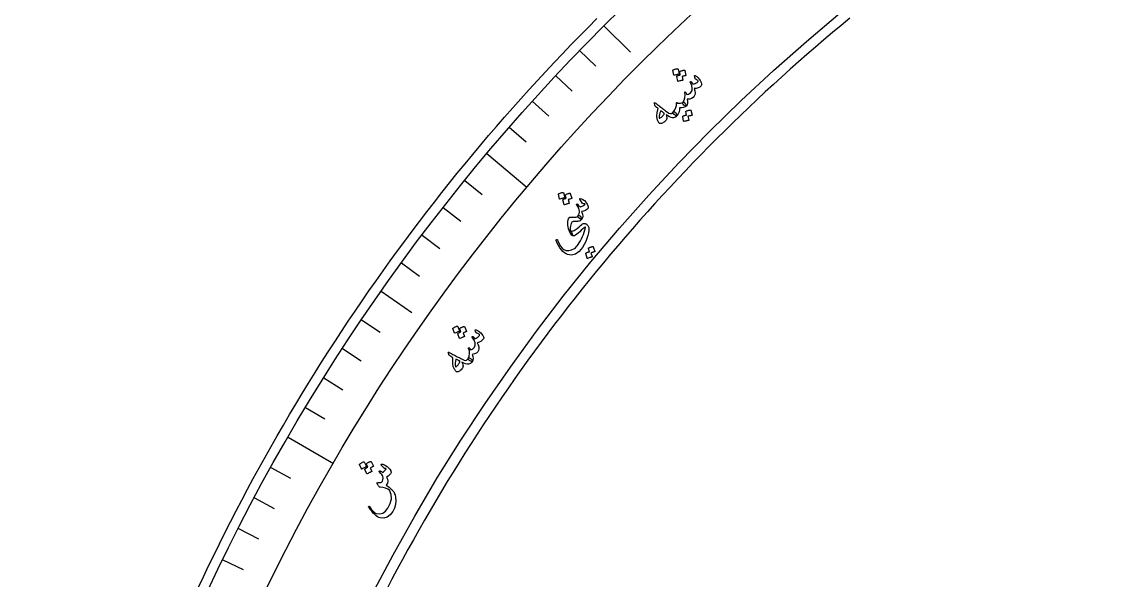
# Model space of a CAD drawing. Header units: millimetres. Extents: x -140 to 140, y -140 to 181.
# Drawn here: x -139.3 to -63, y 59.6 to 98.8 of the extents above; entities that cross this region are included whole.
import ezdxf

# ---------------------------------------------------------------- set-up
doc = ezdxf.new("R2010")
doc.units = ezdxf.units.MM
for name, color, linetype in [('CUT_INNER', 6, 'Continuous'), ('CUT_OUTER', 1, 'Continuous'), ('ENGRAVE', 7, 'Continuous'), ('ENGRAVE_FINE', 8, 'Continuous'), ('TEXT', 5, 'Continuous')]:
    doc.layers.add(name, color=color, linetype=linetype)

msp = doc.modelspace()

# ---------------------------------------------------------------- linework, layer by layer
at = {"layer": 'CUT_INNER'}
msp.add_lwpolyline([(-81.2658, 99.0226), (-81.8718, 98.5221), (-82.4748, 98.0179), (-83.0747, 97.51), (-83.6714, 96.9985), (-84.265, 96.4832), (-84.8555, 95.9644), (-85.4427, 95.4419), (-86.0267, 94.9158), (-86.6075, 94.3862), (-87.185, 93.853), (-87.7592, 93.3163), (-88.3301, 92.7761), (-88.8977, 92.2323), (-89.462, 91.6851), (-90.0229, 91.1345), (-90.5804, 90.5804), (-91.1345, 90.0229), (-91.6851, 89.462), (-92.2323, 88.8977), (-92.7761, 88.3301), (-93.3163, 87.7592), (-93.853, 87.185), (-94.3862, 86.6075), (-94.9158, 86.0267), (-95.4419, 85.4427), (-95.9644, 84.8555), (-96.4832, 84.265), (-96.9985, 83.6714), (-97.51, 83.0747), (-98.0179, 82.4748), (-98.5221, 81.8718), (-99.0226, 81.2658), (-99.5194, 80.6567), (-100.0124, 80.0445), (-100.5017, 79.4293), (-100.9872, 78.8112), (-101.4689, 78.19), (-101.9467, 77.566), (-102.4207, 76.939), (-102.8909, 76.3091), (-103.3572, 75.6763), (-103.8196, 75.0407), (-104.2781, 74.4023), (-104.7326, 73.761), (-105.1832, 73.117), (-105.6299, 72.4702), (-106.0726, 71.8207), (-106.5113, 71.1685), (-106.9459, 70.5137), (-107.3766, 69.8561), (-107.8032, 69.196), (-108.2257, 68.5332), (-108.6442, 67.8678), (-109.0586, 67.1999), (-109.4689, 66.5295), (-109.875, 65.8566), (-110.2771, 65.1811), (-110.6749, 64.5033), (-111.0686, 63.823), (-111.4581, 63.1403), (-111.8435, 62.4552), (-112.2246, 61.7677), (-112.6015, 61.078), (-112.9741, 60.3859), (-113.3425, 59.6916), (-113.7066, 58.995)], dxfattribs=at)
at = {"layer": 'CUT_OUTER'}
msp.add_lwpolyline([(-126.9234, 59.08), (-126.5585, 59.8577), (-126.1888, 60.6331), (-125.8144, 61.4063), (-125.4353, 62.1771), (-125.0514, 62.9456), (-124.6628, 63.7117), (-124.2695, 64.4754), (-123.8716, 65.2367), (-123.469, 65.9955), (-123.0617, 66.7519), (-122.6498, 67.5057), (-122.2333, 68.257), (-121.8122, 69.0057), (-121.3865, 69.7519), (-120.9562, 70.4954), (-120.5214, 71.2362), (-120.082, 71.9744), (-119.6381, 72.7098), (-119.1897, 73.4426), (-118.7368, 74.1725), (-118.2795, 74.8997), (-117.8177, 75.624), (-117.3515, 76.3455), (-116.8808, 77.0641), (-116.4057, 77.7798), (-115.9263, 78.4926), (-115.4425, 79.2025), (-114.9544, 79.9093), (-114.4619, 80.6131), (-113.9651, 81.314), (-113.464, 82.0117), (-112.9587, 82.7064), (-112.4491, 83.3979), (-111.9352, 84.0863), (-111.4172, 84.7715), (-110.8949, 85.4536), (-110.3685, 86.1324), (-109.8379, 86.808), (-109.3032, 87.4803), (-108.7644, 88.1494), (-108.2215, 88.8151), (-107.6745, 89.4774), (-107.1234, 90.1364), (-106.5683, 90.792), (-106.0092, 91.4442), (-105.4462, 92.0929), (-104.8791, 92.7382), (-104.3081, 93.38), (-103.7332, 94.0183), (-103.1543, 94.653), (-102.5716, 95.2841), (-101.985, 95.9117), (-101.3946, 96.5357), (-100.8004, 97.156), (-100.2023, 97.7727), (-99.6005, 98.3857), (-98.9949, 98.9949)], dxfattribs=at)
at = {"layer": 'ENGRAVE'}
for points in [[(-98.4901, 98.4901), (-96.6389, 96.6389)], [(-106.6993, 89.5313), (-103.8916, 87.1754)], [(-114.0964, 79.8912), (-111.9519, 78.3895)], [(-120.6252, 69.643), (-117.4511, 67.8104)]]:
    msp.add_lwpolyline(points, dxfattribs=at)
for radius in [139.286, 135.6208, 128.814]:
    msp.add_circle((0, 0), radius, dxfattribs=at)
at = {"layer": 'ENGRAVE_FINE'}
for points in [[(-100.194, 96.7562), (-99.064, 95.665)], [(-101.8673, 94.9928), (-100.7185, 93.9215)], [(-103.5097, 93.2005), (-102.3423, 92.1495)], [(-105.1205, 91.3798), (-103.935, 90.3493)], [(-108.2456, 87.6555), (-107.0248, 86.667)], [(-109.7589, 85.753), (-108.5211, 84.7859)], [(-111.2387, 83.8244), (-109.9842, 82.8791)], [(-112.6847, 81.8703), (-111.4139, 80.947)], [(-115.4733, 77.8877), (-114.1711, 77.0094)], [(-116.8151, 75.8606), (-115.4977, 75.0051)], [(-118.1212, 73.8103), (-116.7891, 72.9779)], [(-119.3914, 71.7376), (-118.045, 70.9286)], [(-121.8223, 67.5272), (-120.4484, 66.7657)], [(-122.9822, 65.3908), (-121.5953, 64.6534)], [(-124.1047, 63.2345), (-122.7051, 62.5214)], [(-125.1894, 61.059), (-123.7776, 60.3704)]]:
    msp.add_lwpolyline(points, dxfattribs=at)
at = {"layer": 'TEXT'}
for points in [[(-93.6587, 95.3723), (-93.6586, 95.3793), (-93.6557, 95.3862), (-93.65, 95.3932), (-93.6415, 95.4001), (-93.6035, 95.4172), (-93.5654, 95.4323), (-93.5272, 95.4455), (-93.4887, 95.4567), (-93.4498, 95.466), (-93.4101, 95.4734), (-93.3695, 95.4789), (-93.3281, 95.4824), (-93.3158, 95.4811), (-93.3066, 95.4774), (-93.3006, 95.4713), (-93.2978, 95.4627), (-93.2254, 95.1172), (-93.2266, 95.1085), (-93.2326, 95.102), (-93.2434, 95.0975), (-93.2591, 95.0951), (-93.2725, 95.093), (-93.2933, 95.0891), (-93.3213, 95.0834), (-93.3567, 95.0761), (-93.3998, 95.0667), (-93.451, 95.0549), (-93.5101, 95.0407), (-93.5773, 95.024), (-93.5871, 95.0226), (-93.594, 95.024), (-93.5981, 95.0282), (-93.5994, 95.0352)], [(-93.1785, 95.2727), (-93.1784, 95.2797), (-93.1755, 95.2866), (-93.1698, 95.2935), (-93.1614, 95.3005), (-93.1234, 95.3173), (-93.0853, 95.3323), (-93.0471, 95.3453), (-93.0088, 95.3564), (-92.9699, 95.3656), (-92.9302, 95.3728), (-92.8897, 95.3781), (-92.8484, 95.3815), (-92.8383, 95.38), (-92.8304, 95.3758), (-92.8246, 95.3687), (-92.821, 95.359), (-92.7488, 95.0137), (-92.7498, 95.0073), (-92.7553, 95.002), (-92.7652, 94.9977), (-92.7797, 94.9946), (-92.7893, 94.9927), (-92.8044, 94.9896), (-92.8249, 94.9853), (-92.8507, 94.9799), (-92.8818, 94.9731), (-92.918, 94.9648), (-92.9592, 94.9549), (-93.0055, 94.9435), (-92.9504, 94.6904), (-92.9516, 94.6817), (-92.9575, 94.6752), (-92.9683, 94.6707), (-92.984, 94.6684), (-92.9974, 94.6662), (-93.0181, 94.6624), (-93.0461, 94.6568), (-93.0814, 94.6495), (-93.1244, 94.6402), (-93.1754, 94.6285), (-93.2344, 94.6143), (-93.3014, 94.5977), (-93.3099, 94.5976), (-93.316, 94.5999), (-93.3196, 94.6046), (-93.3207, 94.6117), (-93.3807, 94.9483), (-93.3806, 94.9552), (-93.3778, 94.9622), (-93.3721, 94.9691), (-93.3637, 94.976), (-93.3369, 94.9881), (-93.3098, 94.9994), (-93.2824, 95.0101), (-93.2546, 95.02), (-93.2265, 95.0289), (-93.1981, 95.0364), (-93.1693, 95.0425), (-93.1402, 95.0472)], [(-92.1469, 94.993), (-92.1448, 95.0032), (-92.1363, 95.0088), (-92.1212, 95.0098), (-92.0996, 95.0062), (-92.0687, 94.9945), (-92.0315, 94.9713), (-91.9879, 94.9365), (-91.938, 94.8902), (-91.8833, 94.8355), (-91.8338, 94.7785), (-91.7896, 94.7191), (-91.7506, 94.6575), (-91.685, 94.5274), (-91.6502, 94.4221), (-91.6461, 94.3415), (-91.6727, 94.2856), (-91.7767, 94.1956), (-91.8928, 94.1326), (-92.0211, 94.0966), (-92.1615, 94.0876), (-92.1126, 93.933), (-92.0955, 93.7917), (-92.1104, 93.6635), (-92.1571, 93.5485), (-92.2347, 93.4569), (-92.3421, 93.3934), (-92.4795, 93.358), (-92.6469, 93.3506), (-92.6276, 93.1886), (-92.6326, 93.0542), (-92.6621, 92.9471), (-92.716, 92.8674), (-92.737, 92.8616), (-92.7726, 92.8717), (-92.8227, 92.8978), (-92.8874, 92.9397), (-92.9441, 92.9882), (-92.9759, 93.0339), (-92.9829, 93.0767), (-92.965, 93.1168), (-92.8663, 93.2729), (-92.8105, 93.4405), (-92.7977, 93.6198), (-92.8277, 93.8108), (-92.8294, 93.8211), (-92.829, 93.8301), (-92.8266, 93.8377), (-92.822, 93.844), (-92.8147, 93.8498), (-92.8067, 93.8536), (-92.7981, 93.8552), (-92.7887, 93.8548), (-92.7713, 93.8425), (-92.7523, 93.811), (-92.7316, 93.7606), (-92.7093, 93.6911), (-92.6433, 93.6858), (-92.5695, 93.7068), (-92.488, 93.7539), (-92.3987, 93.8272), (-92.3176, 93.9492), (-92.2969, 94.107), (-92.3365, 94.3008), (-92.4364, 94.5308), (-92.4416, 94.5424), (-92.4437, 94.5523), (-92.4428, 94.5604), (-92.4387, 94.5668), (-92.4301, 94.5738), (-92.4212, 94.5784), (-92.412, 94.5806), (-92.4025, 94.5803), (-92.3921, 94.5767), (-92.3832, 94.5718), (-92.3757, 94.5655), (-92.3695, 94.5578), (-92.2826, 94.4128), (-92.2215, 94.4157), (-92.1571, 94.4286), (-92.0895, 94.4515), (-92.0187, 94.4843), (-91.9556, 94.5222), (-91.9139, 94.5575), (-91.8937, 94.5905), (-91.895, 94.6209), (-91.9145, 94.6505), (-91.9516, 94.6834), (-92.0063, 94.7196), (-92.0786, 94.7593), (-92.0911, 94.7781), (-92.1067, 94.8234), (-92.1253, 94.895), (-92.1469, 94.993)], [(-94.9494, 93.0554), (-94.9507, 93.0891), (-94.94, 93.1042), (-94.9174, 93.1007), (-94.8829, 93.0785), (-94.8637, 93.0635), (-94.8368, 93.043), (-94.8023, 93.0171), (-94.76, 92.9857), (-94.71, 92.9483), (-94.6519, 92.9044), (-94.5858, 92.854), (-94.5117, 92.7971), (-94.4389, 92.7412), (-94.3737, 92.6911), (-94.3162, 92.6468), (-94.2663, 92.6083), (-94.2243, 92.5758), (-94.1903, 92.5494), (-94.1644, 92.5293), (-94.1464, 92.5152), (-94.0306, 92.4295), (-93.9313, 92.3724), (-93.8486, 92.3438), (-93.7824, 92.3437), (-93.7464, 92.3541), (-93.7101, 92.3738), (-93.6735, 92.4029), (-93.6367, 92.4413), (-93.6109, 92.4601), (-93.583, 92.4664), (-93.5529, 92.4603), (-93.5206, 92.4418), (-93.4874, 92.4138), (-93.4573, 92.382), (-93.4302, 92.3463), (-93.4062, 92.3069), (-93.3892, 92.2698), (-93.3801, 92.2386), (-93.379, 92.2132), (-93.3859, 92.1937), (-93.4582, 92.1218), (-93.5331, 92.0723), (-93.6107, 92.0451), (-93.6909, 92.0403), (-93.7825, 92.0598), (-93.8857, 92.1031), (-94.0007, 92.1701), (-94.1274, 92.2607), (-94.0991, 92.1557), (-94.0857, 92.064), (-94.0873, 91.9857), (-94.104, 91.9208), (-94.1283, 91.8787), (-94.1636, 91.8358), (-94.21, 91.7921), (-94.2674, 91.7475), (-94.3326, 91.7051), (-94.3913, 91.6734), (-94.4437, 91.6525), (-94.4897, 91.6423), (-94.5348, 91.6419), (-94.5735, 91.6501), (-94.6058, 91.6671), (-94.6316, 91.6928), (-94.658, 91.731), (-94.6835, 91.7771), (-94.708, 91.8313), (-94.7317, 91.8934), (-94.7532, 91.958), (-94.7687, 92.0112), (-94.7781, 92.0532), (-94.7815, 92.0838), (-94.7751, 92.2294), (-94.7575, 92.3779), (-94.7286, 92.5295), (-94.6884, 92.684), (-94.7457, 92.7328), (-94.7946, 92.7756), (-94.8352, 92.8122), (-94.8673, 92.8426), (-94.8924, 92.8702), (-94.9115, 92.8982), (-94.9247, 92.9267), (-94.9321, 92.9556)], [(-92.965, 93.1168), (-92.9359, 93.1316), (-92.9124, 93.1402), (-92.8945, 93.1425), (-92.882, 93.1387), (-92.8675, 93.1283), (-92.8516, 93.1137), (-92.8343, 93.095), (-92.8157, 93.0722), (-92.7597, 92.995), (-92.7244, 92.9351), (-92.7098, 92.8926), (-92.716, 92.8674), (-92.8009, 92.8037), (-92.9069, 92.7609), (-93.0341, 92.7392), (-93.1824, 92.7383), (-93.1854, 92.5996), (-93.2203, 92.4627), (-93.2871, 92.3274), (-93.3859, 92.1937), (-93.401, 92.1836), (-93.4189, 92.1812), (-93.4397, 92.1863), (-93.4633, 92.1989), (-93.6023, 92.2922), (-93.6177, 92.3027), (-93.6308, 92.3176), (-93.6415, 92.3371), (-93.6499, 92.361), (-93.6533, 92.3826), (-93.6523, 92.4032), (-93.6467, 92.4227), (-93.6367, 92.4413), (-93.5189, 92.6022), (-93.4423, 92.7545), (-93.407, 92.8984), (-93.4129, 93.034), (-93.415, 93.0513), (-93.413, 93.0672), (-93.4068, 93.0817), (-93.3965, 93.0949), (-93.384, 93.1042), (-93.3716, 93.1074), (-93.3591, 93.1043), (-93.3466, 93.0949), (-93.3359, 93.0849), (-93.3259, 93.077), (-93.3165, 93.0711), (-93.3079, 93.0673), (-93.2055, 93.058), (-93.1142, 93.0631), (-93.034, 93.0827), (-92.965, 93.1168)], [(-94.4985, 92.5365), (-94.5631, 92.4008), (-94.6045, 92.2726), (-94.6226, 92.152), (-94.6174, 92.0391), (-94.613, 92.0275), (-94.6054, 92.0205), (-94.5948, 92.0181), (-94.5812, 92.0202), (-94.5401, 92.0373), (-94.4997, 92.0597), (-94.4598, 92.0874), (-94.4205, 92.1205), (-94.3818, 92.159), (-94.3437, 92.2028), (-94.3061, 92.2519), (-94.269, 92.3064), (-94.2643, 92.3158), (-94.2609, 92.3272), (-94.259, 92.3407), (-94.2585, 92.3563), (-94.283, 92.3771), (-94.3091, 92.3984), (-94.3367, 92.4201), (-94.366, 92.4424), (-94.3967, 92.4652), (-94.4291, 92.4885), (-94.463, 92.5123), (-94.4985, 92.5365)], [(-92.7477, 92.4812), (-92.7478, 92.488), (-92.745, 92.4949), (-92.7396, 92.5018), (-92.7313, 92.5087), (-92.6941, 92.5256), (-92.6566, 92.5406), (-92.619, 92.5536), (-92.5812, 92.5648), (-92.5429, 92.574), (-92.5038, 92.5813), (-92.4637, 92.5867), (-92.4228, 92.5902), (-92.4128, 92.5888), (-92.4049, 92.5846), (-92.399, 92.5777), (-92.3952, 92.568), (-92.3164, 92.226), (-92.3172, 92.2197), (-92.3225, 92.2144), (-92.3323, 92.2101), (-92.3466, 92.2069), (-92.3576, 92.206), (-92.3744, 92.2033), (-92.3968, 92.1986), (-92.4249, 92.1921), (-92.459, 92.1837), (-92.4995, 92.1735), (-92.5463, 92.1613), (-92.5995, 92.1473), (-92.5394, 91.88), (-92.5392, 91.8702), (-92.5441, 91.8628), (-92.5542, 91.8579), (-92.5695, 91.8553), (-92.5827, 91.8531), (-92.6031, 91.8492), (-92.6308, 91.8435), (-92.6656, 91.8362), (-92.708, 91.8268), (-92.7583, 91.8149), (-92.8165, 91.8007), (-92.8826, 91.7839), (-92.891, 91.7838), (-92.8971, 91.786), (-92.9007, 91.7906), (-92.902, 91.7977), (-92.9715, 92.1339), (-92.9715, 92.1408), (-92.9688, 92.1477), (-92.9634, 92.1545), (-92.9552, 92.1614), (-92.9247, 92.177), (-92.8937, 92.1907), (-92.8622, 92.2025), (-92.8301, 92.2124), (-92.7977, 92.2206), (-92.7651, 92.2272), (-92.7323, 92.2322), (-92.6994, 92.2357)], [(-101.6818, 86.6772), (-101.6824, 86.6841), (-101.6801, 86.6913), (-101.675, 86.6987), (-101.6672, 86.7064), (-101.6309, 86.7267), (-101.5943, 86.7451), (-101.5573, 86.7616), (-101.5201, 86.7762), (-101.4822, 86.7889), (-101.4432, 86.7998), (-101.4033, 86.8088), (-101.3624, 86.8159), (-101.35, 86.8157), (-101.3405, 86.8129), (-101.334, 86.8073), (-101.3305, 86.799), (-101.2277, 86.4613), (-101.2281, 86.4526), (-101.2335, 86.4455), (-101.2439, 86.4401), (-101.2593, 86.4364), (-101.2725, 86.433), (-101.2928, 86.4273), (-101.3203, 86.4193), (-101.3549, 86.4088), (-101.397, 86.3957), (-101.4468, 86.3794), (-101.5045, 86.36), (-101.5699, 86.3375), (-101.5795, 86.3352), (-101.5866, 86.336), (-101.591, 86.3398), (-101.593, 86.3466)], [(-101.1948, 86.6204), (-101.1953, 86.6273), (-101.193, 86.6345), (-101.188, 86.6418), (-101.1802, 86.6495), (-101.1439, 86.6696), (-101.1073, 86.6879), (-101.0704, 86.7042), (-101.0332, 86.7186), (-100.9953, 86.7312), (-100.9565, 86.7419), (-100.9166, 86.7508), (-100.8757, 86.7578), (-100.8656, 86.7572), (-100.8573, 86.7536), (-100.8509, 86.7472), (-100.8464, 86.7378), (-100.744, 86.4003), (-100.7444, 86.3939), (-100.7493, 86.3881), (-100.7589, 86.383), (-100.773, 86.3785), (-100.7824, 86.3758), (-100.7972, 86.3714), (-100.8172, 86.3653), (-100.8424, 86.3576), (-100.8728, 86.3481), (-100.9081, 86.3367), (-100.9482, 86.3232), (-100.9933, 86.3078), (-100.916, 86.0606), (-100.9164, 86.0518), (-100.9218, 86.0448), (-100.9322, 86.0394), (-100.9475, 86.0357), (-100.9607, 86.0323), (-100.9809, 86.0267), (-101.0083, 86.0187), (-101.0429, 86.0083), (-101.0848, 85.9952), (-101.1346, 85.979), (-101.1921, 85.9597), (-101.2574, 85.9373), (-101.2658, 85.9364), (-101.2721, 85.9381), (-101.2761, 85.9425), (-101.2778, 85.9495), (-101.3674, 86.2794), (-101.368, 86.2863), (-101.3657, 86.2935), (-101.3607, 86.3009), (-101.3529, 86.3085), (-101.3273, 86.3229), (-101.3014, 86.3366), (-101.275, 86.3496), (-101.2482, 86.362), (-101.221, 86.3733), (-101.1933, 86.3833), (-101.1652, 86.3919), (-101.1367, 86.3991)], [(-100.1724, 86.3444), (-100.1799, 86.3596), (-100.1806, 86.3709), (-100.1743, 86.3781), (-100.1612, 86.3814), (-100.0604, 86.3701), (-99.9568, 86.3216), (-99.8506, 86.2356), (-99.7416, 86.1125), (-99.7001, 86.0531), (-99.6648, 85.9932), (-99.6357, 85.933), (-99.6127, 85.8723), (-99.5967, 85.814), (-99.5887, 85.7666), (-99.5889, 85.7301), (-99.5971, 85.7044), (-99.6852, 85.6072), (-99.7917, 85.5349), (-99.9169, 85.4873), (-100.0606, 85.4645), (-100.0012, 85.2887), (-99.9781, 85.1404), (-99.9915, 85.0194), (-100.0412, 84.9256), (-100.0548, 84.9176), (-100.0752, 84.9174), (-100.1025, 84.9249), (-100.1367, 84.9402), (-100.2337, 85.0017), (-100.295, 85.0578), (-100.3203, 85.1084), (-100.3099, 85.1537), (-100.2567, 85.2439), (-100.2206, 85.3327), (-100.2017, 85.4202), (-100.1999, 85.5064), (-100.2172, 85.5973), (-100.2555, 85.6991), (-100.3146, 85.8118), (-100.3947, 85.9354), (-100.4027, 85.952), (-100.4047, 85.9673), (-100.4008, 85.9813), (-100.3908, 85.9941), (-100.3766, 86.0036), (-100.3624, 86.0047), (-100.3483, 85.9974), (-100.3343, 85.9818), (-100.2853, 85.9183), (-100.2437, 85.8694), (-100.2095, 85.8352), (-100.1827, 85.8158), (-100.1566, 85.809), (-100.1218, 85.8101), (-100.0783, 85.8191), (-100.026, 85.8361), (-99.9692, 85.8621), (-99.9147, 85.8951), (-99.8624, 85.9352), (-99.8124, 85.9825), (-99.8122, 85.9826), (-99.8117, 85.9832), (-99.8109, 85.9841), (-99.8098, 85.9854), (-99.8108, 85.9899), (-99.8161, 85.9947), (-99.8255, 85.9999), (-99.8391, 86.0055), (-99.8589, 86.0109), (-99.887, 86.0158), (-99.9234, 86.02), (-99.9681, 86.0236), (-99.9761, 86.0244), (-99.9837, 86.028), (-99.9908, 86.0344), (-99.9974, 86.0436)], [(-100.3074, 85.1566), (-100.2622, 85.1833), (-100.2206, 85.1892), (-100.1825, 85.1744), (-100.1478, 85.1388), (-100.0894, 85.055), (-100.0517, 84.992), (-100.0348, 84.9498), (-100.0387, 84.9286), (-100.0765, 84.8917), (-100.1187, 84.8585), (-100.1654, 84.8292), (-100.2165, 84.8036), (-100.272, 84.7842), (-100.3373, 84.773), (-100.4122, 84.77), (-100.4969, 84.7751), (-100.5793, 84.7791), (-100.6472, 84.7729), (-100.7008, 84.7564), (-100.7399, 84.7297), (-100.7682, 84.6881), (-100.7947, 84.6265), (-100.8193, 84.5449), (-100.8422, 84.4434), (-100.8575, 84.343), (-100.8624, 84.262), (-100.8569, 84.2003), (-100.841, 84.1578), (-100.7814, 84.0624), (-100.7373, 83.975), (-100.7089, 83.8955), (-100.6961, 83.8241), (-100.6966, 83.8025), (-100.7004, 83.7898), (-100.7075, 83.7863), (-100.7179, 83.7918), (-100.7805, 83.8463), (-100.8377, 83.9218), (-100.8896, 84.0182), (-100.9361, 84.1355), (-100.974, 84.264), (-101, 84.3935), (-101.0143, 84.5241), (-101.0166, 84.6558), (-101.0092, 84.7797), (-100.9909, 84.8845), (-100.9618, 84.97), (-100.922, 85.0363), (-100.8847, 85.0654), (-100.8278, 85.0811), (-100.7515, 85.0836), (-100.6556, 85.0727), (-100.5567, 85.0646), (-100.4657, 85.0758), (-100.3826, 85.1065), (-100.3074, 85.1566)], [(-100.4926, 83.8114), (-100.554, 83.7753), (-100.6108, 83.7582), (-100.6633, 83.7602), (-100.7114, 83.7813), (-100.7516, 83.8201), (-100.7897, 83.8831), (-100.8254, 83.9701), (-100.8589, 84.0814), (-100.8713, 84.1304), (-100.8786, 84.1663), (-100.8809, 84.1891), (-100.8781, 84.1989), (-100.8728, 84.1976), (-100.8649, 84.1904), (-100.8543, 84.1771), (-100.841, 84.1578), (-100.8063, 84.1196), (-100.7608, 84.0997), (-100.7045, 84.098), (-100.6374, 84.1146), (-100.569, 84.1433), (-100.5008, 84.1817), (-100.4328, 84.2297), (-100.365, 84.2873), (-100.2332, 84.4086), (-100.1266, 84.5021), (-100.0451, 84.5678), (-99.9889, 84.6059), (-99.9449, 84.6253), (-99.9001, 84.635), (-99.8544, 84.6352), (-99.8079, 84.6257), (-99.7843, 84.6172), (-99.7617, 84.6075), (-99.7403, 84.5965), (-99.7199, 84.5841), (-99.7005, 84.5703), (-99.6818, 84.5549), (-99.6638, 84.5379), (-99.6465, 84.5193), (-99.6168, 84.4833), (-99.5916, 84.4448), (-99.5711, 84.4039), (-99.5552, 84.3606), (-99.5436, 84.2633), (-99.5509, 84.1339), (-99.5768, 83.9724), (-99.6212, 83.7787), (-99.6847, 83.5702), (-99.7681, 83.3641), (-99.8714, 83.1605), (-99.9945, 82.9592), (-100.2326, 82.6633), (-100.4856, 82.4794), (-100.7542, 82.4076), (-101.0388, 82.4479), (-101.1424, 82.4959), (-101.249, 82.5682), (-101.3585, 82.6647), (-101.4709, 82.7855), (-101.5775, 82.9258), (-101.6726, 83.0833), (-101.7561, 83.2579), (-101.8279, 83.4499), (-101.8295, 83.4641), (-101.8285, 83.4769), (-101.825, 83.4882), (-101.8188, 83.498), (-101.8097, 83.5069), (-101.7994, 83.5124), (-101.7882, 83.5145), (-101.7759, 83.5133), (-101.7637, 83.5055), (-101.7495, 83.4853), (-101.7334, 83.4528), (-101.7153, 83.4081), (-101.6245, 83.2066), (-101.5239, 83.0409), (-101.4136, 82.9109), (-101.2939, 82.8165), (-101.1261, 82.7472), (-100.9481, 82.7351), (-100.7599, 82.78), (-100.5614, 82.8819), (-100.4919, 82.9354), (-100.4253, 82.9976), (-100.3616, 83.0685), (-100.3008, 83.148), (-100.2135, 83.2813), (-100.133, 83.4196), (-100.0592, 83.5629), (-99.992, 83.7113), (-99.931, 83.865), (-99.8757, 84.0243), (-99.826, 84.1891), (-99.7818, 84.3596), (-99.7808, 84.3612), (-99.7801, 84.3631), (-99.7798, 84.3654), (-99.7798, 84.368), (-99.7834, 84.3713), (-99.7907, 84.3734), (-99.8016, 84.3741), (-99.8163, 84.3734), (-99.8449, 84.3589), (-99.8978, 84.3179), (-99.9749, 84.2503), (-100.0762, 84.1562), (-100.1882, 84.053), (-100.2949, 83.9611), (-100.3964, 83.8805), (-100.4926, 83.8114)], [(-99.5761, 82.8868), (-99.5768, 82.8936), (-99.5747, 82.9007), (-99.5699, 82.9079), (-99.5624, 82.9154), (-99.5271, 82.9353), (-99.4914, 82.9532), (-99.4554, 82.9693), (-99.419, 82.9835), (-99.3819, 82.9959), (-99.3438, 83.0064), (-99.3046, 83.0151), (-99.2644, 83.022), (-99.2543, 83.0214), (-99.2461, 83.018), (-99.2396, 83.0116), (-99.2349, 83.0024), (-99.1245, 82.6703), (-99.1247, 82.664), (-99.1294, 82.6583), (-99.1387, 82.6532), (-99.1526, 82.6489), (-99.1635, 82.6471), (-99.1798, 82.6429), (-99.2016, 82.6365), (-99.2288, 82.6277), (-99.2619, 82.6165), (-99.301, 82.603), (-99.3462, 82.587), (-99.3976, 82.5686), (-99.3128, 82.3091), (-99.3116, 82.2994), (-99.3158, 82.2917), (-99.3253, 82.2859), (-99.3402, 82.2821), (-99.3531, 82.2788), (-99.373, 82.2732), (-99.3999, 82.2653), (-99.4337, 82.2551), (-99.4749, 82.2423), (-99.5236, 82.2263), (-99.5799, 82.2073), (-99.6438, 82.1852), (-99.6522, 82.1843), (-99.6584, 82.186), (-99.6625, 82.1903), (-99.6644, 82.1972), (-99.765, 82.5242), (-99.7657, 82.531), (-99.7637, 82.5381), (-99.759, 82.5454), (-99.7515, 82.5529), (-99.7227, 82.5709), (-99.6933, 82.587), (-99.6632, 82.6014), (-99.6323, 82.6138), (-99.601, 82.6246), (-99.5693, 82.6339), (-99.5373, 82.6416), (-99.5049, 82.6478)], [(-109.0774, 77.2654), (-109.0786, 77.2722), (-109.077, 77.2796), (-109.0726, 77.2874), (-109.0655, 77.2958), (-109.0311, 77.3193), (-108.9963, 77.3409), (-108.961, 77.3607), (-108.9251, 77.3785), (-108.8885, 77.3946), (-108.8507, 77.4089), (-108.8117, 77.4215), (-108.7716, 77.4323), (-108.7593, 77.4332), (-108.7496, 77.4312), (-108.7426, 77.4262), (-108.7383, 77.4183), (-108.6058, 77.0911), (-108.6054, 77.0823), (-108.6102, 77.0748), (-108.6201, 77.0685), (-108.6351, 77.0634), (-108.6479, 77.0589), (-108.6676, 77.0514), (-108.6943, 77.0409), (-108.7278, 77.0274), (-108.7685, 77.0105), (-108.8168, 76.9898), (-108.8725, 76.9653), (-108.9356, 76.937), (-108.945, 76.9339), (-108.9521, 76.9341), (-108.9569, 76.9374), (-108.9594, 76.9441)], [(-108.5872, 77.2525), (-108.5883, 77.2593), (-108.5867, 77.2667), (-108.5824, 77.2745), (-108.5753, 77.2828), (-108.5409, 77.3061), (-108.5061, 77.3276), (-108.4708, 77.3472), (-108.435, 77.3649), (-108.3984, 77.3808), (-108.3606, 77.3949), (-108.3217, 77.4073), (-108.2816, 77.418), (-108.2714, 77.4183), (-108.2629, 77.4155), (-108.256, 77.4097), (-108.2506, 77.4007), (-108.1185, 77.0737), (-108.1183, 77.0672), (-108.1227, 77.061), (-108.1318, 77.0551), (-108.1454, 77.0494), (-108.1546, 77.0458), (-108.1689, 77.0401), (-108.1883, 77.0323), (-108.2127, 77.0223), (-108.2421, 77.0101), (-108.2762, 76.9956), (-108.3151, 76.9785), (-108.3586, 76.9591), (-108.2595, 76.7198), (-108.2591, 76.711), (-108.2639, 76.7035), (-108.2737, 76.6972), (-108.2887, 76.6922), (-108.3015, 76.6877), (-108.3212, 76.6802), (-108.3477, 76.6697), (-108.3812, 76.6563), (-108.4219, 76.6395), (-108.47, 76.619), (-108.5255, 76.5946), (-108.5886, 76.5664), (-108.5969, 76.5647), (-108.6033, 76.5659), (-108.6076, 76.5699), (-108.61, 76.5767), (-108.7287, 76.8973), (-108.7299, 76.9041), (-108.7283, 76.9115), (-108.724, 76.9193), (-108.7169, 76.9276), (-108.6927, 76.9442), (-108.668, 76.9602), (-108.6429, 76.9756), (-108.6173, 76.9903), (-108.5912, 77.004), (-108.5646, 77.0164), (-108.5374, 77.0275), (-108.5096, 77.0373)], [(-107.5224, 77.16), (-107.5222, 77.1704), (-107.5147, 77.1774), (-107.5, 77.1811), (-107.4781, 77.1814), (-107.4457, 77.1753), (-107.405, 77.1591), (-107.3559, 77.1326), (-107.2985, 77.0958), (-107.235, 77.0517), (-107.1762, 77.0044), (-107.1222, 76.9538), (-107.0728, 76.9), (-106.9853, 76.7836), (-106.9323, 76.6861), (-106.914, 76.6075), (-106.9303, 76.5478), (-107.0167, 76.4408), (-107.1198, 76.3582), (-107.2397, 76.3001), (-107.3763, 76.2663), (-107.3007, 76.1228), (-107.2589, 75.9868), (-107.2508, 75.858), (-107.2764, 75.7365), (-107.3365, 75.6326), (-107.431, 75.5511), (-107.56, 75.4919), (-107.7234, 75.4549), (-107.6757, 75.299), (-107.6568, 75.1657), (-107.6668, 75.0552), (-107.7058, 74.9672), (-107.7254, 74.9577), (-107.7622, 74.9614), (-107.8162, 74.9782), (-107.8872, 75.008), (-107.9517, 75.0456), (-107.9911, 75.0849), (-108.0056, 75.1259), (-107.995, 75.1685), (-107.9255, 75.3396), (-107.9003, 75.5145), (-107.9195, 75.6932), (-107.9829, 75.8758), (-107.9864, 75.8857), (-107.9876, 75.8946), (-107.9865, 75.9026), (-107.9832, 75.9095), (-107.977, 75.9165), (-107.9698, 75.9216), (-107.9616, 75.9248), (-107.9523, 75.9261), (-107.933, 75.917), (-107.9087, 75.8894), (-107.8794, 75.8434), (-107.8452, 75.779), (-107.7793, 75.7855), (-107.7104, 75.8192), (-107.6385, 75.88), (-107.5636, 75.968), (-107.5054, 76.1024), (-107.513, 76.2614), (-107.5863, 76.4452), (-107.7253, 76.6537), (-107.7326, 76.6643), (-107.7364, 76.6737), (-107.7369, 76.6818), (-107.734, 76.6888), (-107.7268, 76.6972), (-107.7189, 76.7033), (-107.7102, 76.7071), (-107.7008, 76.7085), (-107.69, 76.7068), (-107.6803, 76.7035), (-107.6717, 76.6987), (-107.6643, 76.6922), (-107.5531, 76.5649), (-107.4935, 76.5786), (-107.4324, 76.6027), (-107.37, 76.6372), (-107.306, 76.682), (-107.2506, 76.7305), (-107.2159, 76.7727), (-107.2019, 76.8087), (-107.2085, 76.8384), (-107.2329, 76.864), (-107.2753, 76.8899), (-107.3355, 76.9159), (-107.4137, 76.942), (-107.4294, 76.9584), (-107.4527, 77.0002), (-107.4837, 77.0674), (-107.5224, 77.16)], [(-109.393, 75.5504), (-109.4, 75.5834), (-109.392, 75.6001), (-109.3692, 75.6004), (-109.3314, 75.5845), (-109.3099, 75.573), (-109.28, 75.5573), (-109.2415, 75.5376), (-109.1946, 75.5139), (-109.1389, 75.4855), (-109.0742, 75.4522), (-109.0005, 75.4137), (-108.9178, 75.3703), (-108.8365, 75.3276), (-108.7637, 75.2893), (-108.6995, 75.2554), (-108.6438, 75.226), (-108.5969, 75.2011), (-108.559, 75.1809), (-108.5299, 75.1654), (-108.5099, 75.1547), (-108.3812, 75.0899), (-108.2736, 75.0505), (-108.1872, 75.0363), (-108.122, 75.0475), (-108.0883, 75.0639), (-108.0559, 75.0895), (-108.0248, 75.1244), (-107.995, 75.1685), (-107.9728, 75.1914), (-107.9463, 75.2024), (-107.9156, 75.2015), (-107.8807, 75.1888), (-107.8432, 75.1668), (-107.8081, 75.1405), (-107.7754, 75.11), (-107.745, 75.0752), (-107.7219, 75.0416), (-107.7077, 75.0124), (-107.7023, 74.9876), (-107.7058, 74.9672), (-107.7648, 74.884), (-107.8302, 74.8225), (-107.902, 74.7825), (-107.9802, 74.7641), (-108.0738, 74.7678), (-108.1829, 74.7929), (-108.3076, 74.8393), (-108.4478, 74.9071), (-108.4021, 74.8084), (-108.3733, 74.7204), (-108.3616, 74.6429), (-108.3669, 74.5761), (-108.3837, 74.5305), (-108.4113, 74.4822), (-108.4495, 74.4313), (-108.4985, 74.3776), (-108.5555, 74.3247), (-108.608, 74.2834), (-108.6561, 74.2539), (-108.6997, 74.2361), (-108.744, 74.228), (-108.7836, 74.2295), (-108.8183, 74.2408), (-108.8481, 74.2617), (-108.8806, 74.2948), (-108.9136, 74.336), (-108.947, 74.3852), (-108.9808, 74.4423), (-109.013, 74.5023), (-109.0374, 74.5522), (-109.0538, 74.5919), (-109.0623, 74.6215), (-109.0808, 74.766), (-109.0887, 74.9155), (-109.086, 75.0697), (-109.0726, 75.2288), (-109.1374, 75.2672), (-109.1929, 75.301), (-109.2391, 75.3301), (-109.276, 75.3547), (-109.3053, 75.3776), (-109.329, 75.402), (-109.3468, 75.4278), (-109.359, 75.455)], [(-108.8604, 75.1158), (-108.901, 74.971), (-108.92, 74.8377), (-108.9173, 74.7158), (-108.893, 74.6053), (-108.8867, 74.5947), (-108.878, 74.5891), (-108.8672, 74.5885), (-108.8541, 74.5929), (-108.8166, 74.6167), (-108.7805, 74.6457), (-108.7459, 74.6798), (-108.7129, 74.7191), (-108.6812, 74.7636), (-108.6511, 74.8132), (-108.6224, 74.868), (-108.5952, 74.928), (-108.5921, 74.9381), (-108.5907, 74.9499), (-108.5911, 74.9636), (-108.5933, 74.979), (-108.621, 74.9953), (-108.6503, 75.0118), (-108.6812, 75.0286), (-108.7138, 75.0456), (-108.748, 75.0628), (-108.7839, 75.0802), (-108.8213, 75.0979), (-108.8604, 75.1158)], [(-115.6178, 67.7299), (-115.6195, 67.7366), (-115.6185, 67.7441), (-115.6149, 67.7523), (-115.6085, 67.7613), (-115.5762, 67.7877), (-115.5433, 67.8124), (-115.5098, 67.8352), (-115.4756, 67.8561), (-115.4405, 67.8754), (-115.404, 67.893), (-115.3662, 67.9089), (-115.3271, 67.9232), (-115.3149, 67.9252), (-115.3051, 67.924), (-115.2977, 67.9197), (-115.2927, 67.9122), (-115.1327, 67.5972), (-115.1316, 67.5885), (-115.1357, 67.5806), (-115.145, 67.5734), (-115.1595, 67.567), (-115.1719, 67.5614), (-115.191, 67.5522), (-115.2166, 67.5394), (-115.2489, 67.523), (-115.2881, 67.5026), (-115.3344, 67.4777), (-115.3878, 67.4484), (-115.4484, 67.4146), (-115.4575, 67.4107), (-115.4646, 67.4102), (-115.4696, 67.4132), (-115.4727, 67.4196)], [(-115.128, 67.7599), (-115.1297, 67.7666), (-115.1287, 67.7741), (-115.125, 67.7823), (-115.1186, 67.7912), (-115.0864, 67.8175), (-115.0535, 67.842), (-115.02, 67.8646), (-114.9858, 67.8854), (-114.9506, 67.9045), (-114.9142, 67.9219), (-114.8764, 67.9377), (-114.8374, 67.9518), (-114.8273, 67.953), (-114.8185, 67.951), (-114.8111, 67.9458), (-114.805, 67.9373), (-114.6454, 67.6225), (-114.6446, 67.6161), (-114.6485, 67.6095), (-114.657, 67.6027), (-114.6702, 67.5959), (-114.679, 67.5915), (-114.6928, 67.5845), (-114.7114, 67.575), (-114.735, 67.563), (-114.7633, 67.5483), (-114.796, 67.5307), (-114.8333, 67.5103), (-114.875, 67.4872), (-114.7558, 67.2569), (-114.7547, 67.2483), (-114.7588, 67.2404), (-114.768, 67.2332), (-114.7826, 67.2268), (-114.7949, 67.2212), (-114.8139, 67.212), (-114.8395, 67.1993), (-114.8717, 67.183), (-114.9108, 67.1627), (-114.957, 67.1379), (-115.0104, 67.1087), (-115.0708, 67.075), (-115.079, 67.0727), (-115.0854, 67.0733), (-115.0901, 67.0769), (-115.0931, 67.0835), (-115.2388, 67.3931), (-115.2405, 67.3998), (-115.2395, 67.4073), (-115.2359, 67.4155), (-115.2295, 67.4244), (-115.2068, 67.4431), (-115.1836, 67.4612), (-115.1599, 67.4787), (-115.1356, 67.4956), (-115.1108, 67.5116), (-115.0853, 67.5263), (-115.0591, 67.5398), (-115.0322, 67.552)], [(-114.0878, 67.6729), (-114.0991, 67.6876), (-114.1051, 67.7015), (-114.1058, 67.7145), (-114.1014, 67.7268), (-114.0913, 67.74), (-114.0791, 67.749), (-114.0648, 67.754), (-114.0484, 67.7548), (-113.9948, 67.749), (-113.9345, 67.7318), (-113.8673, 67.703), (-113.7934, 67.6627), (-113.6795, 67.585), (-113.5804, 67.4961), (-113.4958, 67.396), (-113.4258, 67.2848), (-113.4121, 67.2528), (-113.4048, 67.2223), (-113.404, 67.1934), (-113.4097, 67.1661), (-113.4531, 67.0807), (-113.52, 67.0007), (-113.6103, 66.926), (-113.7242, 66.8565), (-113.6572, 66.7023), (-113.6385, 66.5557), (-113.6681, 66.4165), (-113.7458, 66.2847), (-113.677, 66.2387), (-113.612, 66.1926), (-113.5509, 66.1461), (-113.4936, 66.0993), (-113.4397, 66.052), (-113.3888, 66.0039), (-113.3409, 65.9551), (-113.296, 65.9055), (-113.2203, 65.8069), (-113.1604, 65.6986), (-113.1163, 65.5805), (-113.088, 65.4526), (-113.0694, 65.1815), (-113.0958, 64.9217), (-113.1671, 64.673), (-113.2835, 64.4353), (-113.4659, 64.1966), (-113.6747, 64.0443), (-113.9104, 63.9782), (-114.1731, 63.9985), (-114.2557, 64.0275), (-114.3456, 64.0752), (-114.4431, 64.1415), (-114.5481, 64.2266), (-114.6573, 64.33), (-114.7641, 64.4496), (-114.8686, 64.5853), (-114.9707, 64.7373), (-114.9764, 64.7481), (-114.9788, 64.7588), (-114.978, 64.7693), (-114.9739, 64.7796), (-114.9676, 64.7887), (-114.9604, 64.7956), (-114.9521, 64.8002), (-114.9429, 64.8026), (-114.932, 64.8015), (-114.9221, 64.7976), (-114.9133, 64.7909), (-114.9054, 64.7814), (-114.7672, 64.5835), (-114.6443, 64.4371), (-114.5368, 64.3421), (-114.445, 64.2983), (-114.2016, 64.2742), (-113.984, 64.3288), (-113.7919, 64.4622), (-113.6251, 64.6742), (-113.461, 65.01), (-113.3864, 65.3314), (-113.4014, 65.639), (-113.5064, 65.9332), (-113.6426, 66.0115), (-113.7989, 66.0727), (-113.9754, 66.1167), (-114.1721, 66.1433), (-114.193, 66.1444), (-114.21, 66.1483), (-114.223, 66.155), (-114.2322, 66.1646), (-114.2595, 66.2047), (-114.2848, 66.2426), (-114.3084, 66.2784), (-114.3301, 66.3119), (-114.3495, 66.343), (-114.3663, 66.3715), (-114.3803, 66.3972), (-114.3917, 66.4203), (-114.3955, 66.4318), (-114.3943, 66.4411), (-114.3883, 66.4481), (-114.3774, 66.4528), (-114.3702, 66.4543), (-114.3596, 66.4561), (-114.3454, 66.4581), (-114.3277, 66.4602), (-114.3068, 66.4622), (-114.2828, 66.4636), (-114.2557, 66.4643), (-114.2257, 66.4644), (-114.167, 66.466), (-114.1226, 66.4702), (-114.0926, 66.4771), (-114.0768, 66.4866), (-114.0181, 66.5703), (-113.9817, 66.667), (-113.9676, 66.7768), (-113.9758, 66.8998), (-113.9967, 66.955), (-114.0432, 67.0247), (-114.1152, 67.1088), (-114.2127, 67.2075), (-114.2219, 67.217), (-114.228, 67.2279), (-114.2308, 67.2404), (-114.2305, 67.2545), (-114.2284, 67.2667), (-114.2241, 67.277), (-114.2175, 67.2853), (-114.2085, 67.2918), (-114.1799, 67.2923), (-114.1373, 67.2738), (-114.081, 67.2363), (-114.0109, 67.1799), (-113.9289, 67.2236), (-113.8585, 67.2803), (-113.7996, 67.35), (-113.7522, 67.4328), (-113.7775, 67.4464), (-113.7994, 67.4551), (-113.8179, 67.4589), (-113.833, 67.4579), (-113.8481, 67.4554), (-113.8612, 67.4563), (-113.8723, 67.4606), (-113.8814, 67.4683)]]:
    msp.add_lwpolyline(points, close=True, dxfattribs=at)

doc.saveas('drawing.dxf')
